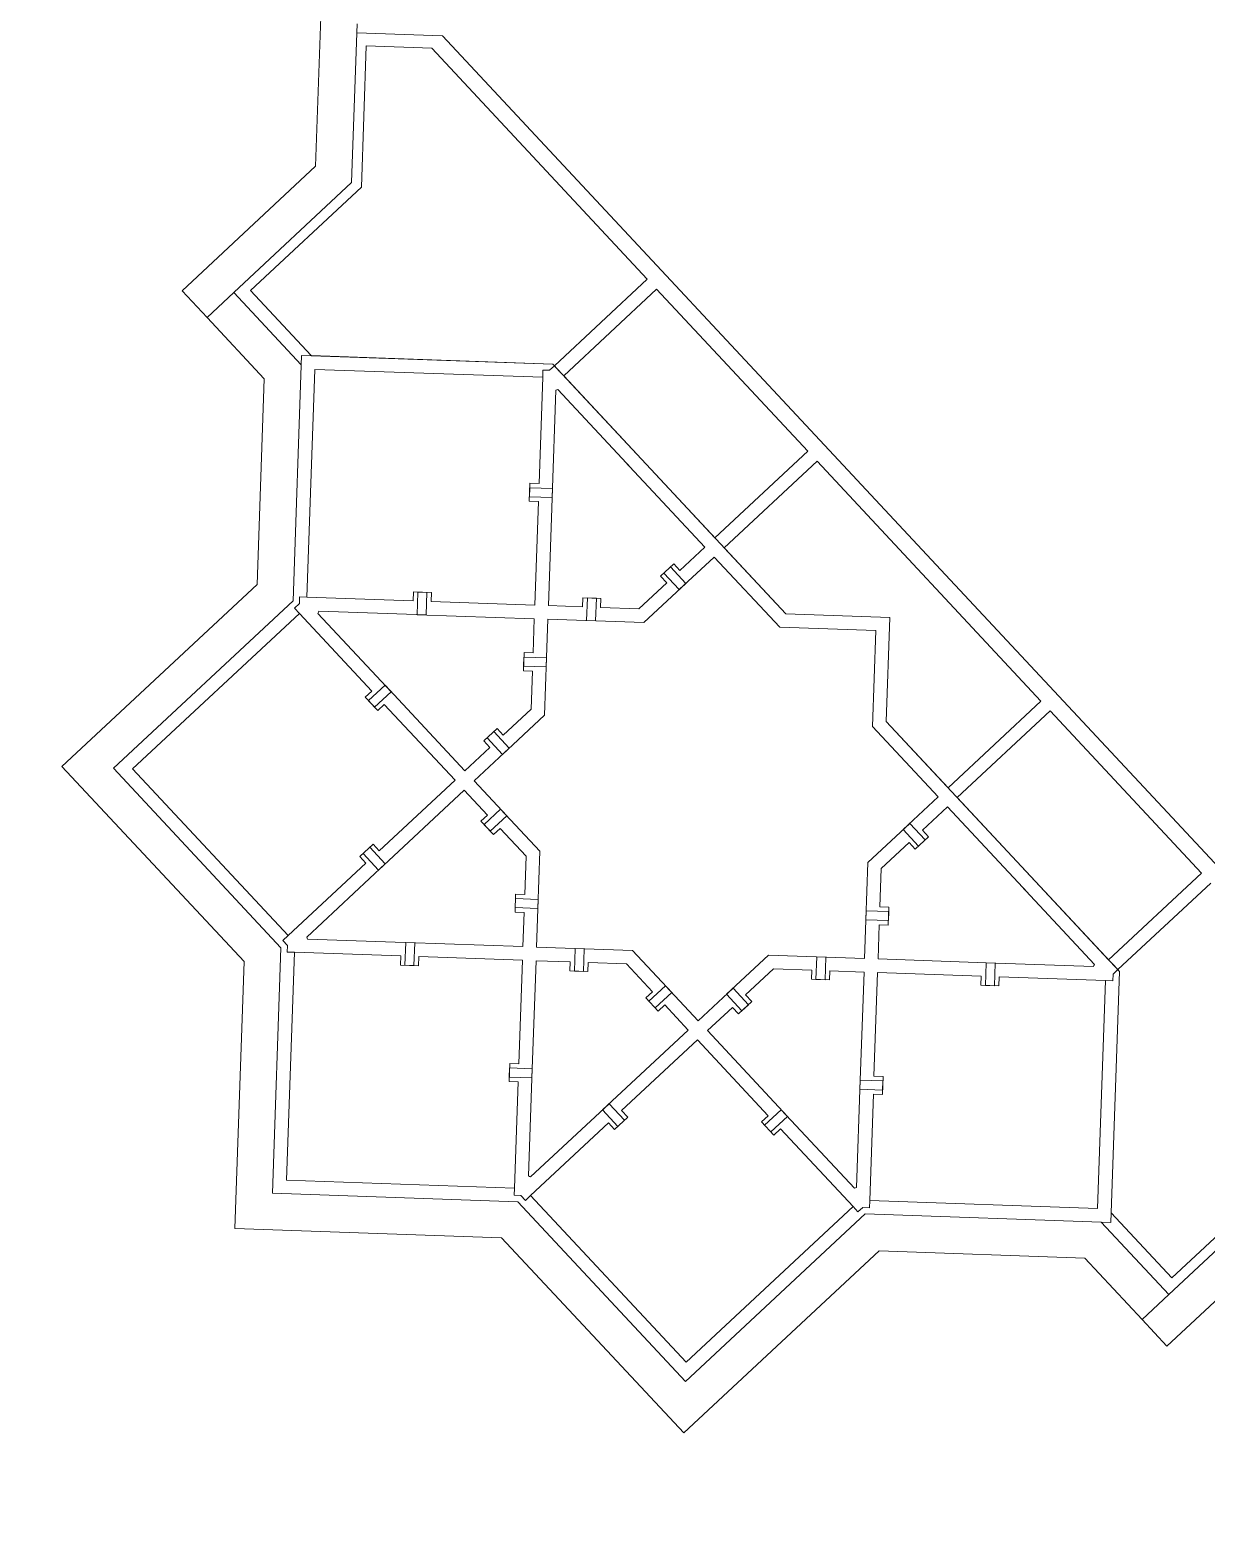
# Model space of a CAD drawing. Header units: inches. Extents: x 733725 to 1472938, y 4017711 to 8040520.
# Drawn here: x 734738.35 to 734764.29, y 4018793.85 to 4018826.82 of the extents above; entities that cross this region are included whole.
import ezdxf

# ---------------------------------------------------------------- set-up
doc = ezdxf.new("R2010")
doc.units = ezdxf.units.IN
doc.header["$MEASUREMENT"] = 0
doc.layers.add('H-HARAM3', color=123, linetype='Continuous', lineweight=5)
doc.layers.add('H-MAFSALL', color=31, linetype='Continuous', lineweight=13)

msp = doc.modelspace()

# ---------------------------------------------------------------- hatches: boundary and pattern name
at = {"layer": 'H-MAFSALL'}
h = msp.add_hatch(dxfattribs=at)
h.set_pattern_fill('ANGLE', color=256, scale=0.3, angle=45, style=0)
h.set_pattern_definition([(44.999999983, (-0.0012, 0.0002), (-1.4817422595, 1.4817422604), [1.524, -0.5715]), (134.999999983, (-0.0012, 0.0002), (-1.4817422604, -1.4817422595), [1.524, -0.5715])])
edge = h.paths.add_edge_path(flags=16)
edge.add_arc((734483.445, 4019138.19), 8, -50, 310)
edge = h.paths.add_edge_path(flags=16)
edge.add_arc((735041.69, 4018744.78), 5, 130, 310)
edge.add_arc((735041.69, 4018744.78), 5, -50, 130)
edge = h.paths.add_edge_path(flags=16)
edge.add_arc((734929.449, 4018650.032), 10, 307.1029, 310)
edge.add_line((734935.877, 4018642.372), (734935.481, 4018642.057))
edge = h.paths.add_edge_path(flags=16)
edge.add_arc((734448.304, 4018988.959), 5, -50, 310)
edge = h.paths.add_edge_path(flags=16)
edge.add_arc((734929.449, 4018650.032), 10, -50, 310)
edge = h.paths.add_edge_path()
edge.add_line((734470.495, 4018819.804), (734535.003, 4018852.189))
edge.add_line((734535.003, 4018852.189), (734535.003, 4018852.189))
edge.add_line((734535.003, 4018852.189), (734572.914, 4018810.916))
edge.add_arc((734615.714, 4018815.067), 43, 185.5397, 259.5981)
edge.add_line((734607.95, 4018772.774), (734656.259, 4018720.181))
edge.add_line((734656.259, 4018720.181), (734681.017, 4018702.881))
edge.add_line((734681.017, 4018702.881), (734689.467, 4018687.669))
edge.add_line((734689.467, 4018687.669), (734694.857, 4018680.12))
edge.add_line((734694.857, 4018680.12), (734719.321, 4018651.346))
edge.add_line((734719.321, 4018651.346), (734735.321, 4018631.946))
edge.add_line((734735.321, 4018631.946), (734738.811, 4018624.304))
edge.add_line((734738.811, 4018624.304), (734748.26, 4018603.512))
edge.add_line((734748.26, 4018603.512), (734747.516, 4018601.656))
edge.add_arc((734785.506, 4018511.871), 97.491, 107.72929, 112.93457, ccw=False)
edge.add_arc((734656.551, 4018541.881), 117.492, 25.08126, 32.34036, ccw=False)
edge.add_line((734762.964, 4018591.686), (734809.18, 4018581.942))
edge.add_line((734809.18, 4018581.942), (734866.219, 4018571.729))
edge.add_line((734866.219, 4018571.729), (734867.898, 4018578.513))
edge.add_line((734867.898, 4018578.513), (734907.725, 4018615.005))
edge.add_line((734907.725, 4018615.005), (734912.431, 4018609.829))
edge.add_line((734912.431, 4018609.829), (734975.64, 4018667.103))
edge.add_line((734975.64, 4018667.103), (734970.981, 4018672.229))
edge.add_line((734970.981, 4018672.229), (735032.04, 4018727.74))
edge.add_line((735032.04, 4018727.74), (735037.306, 4018722.006))
edge.add_line((735037.306, 4018722.006), (735052.413, 4018735.663))
edge.add_line((735052.413, 4018735.663), (735059.338, 4018741.922))
edge.add_line((735059.338, 4018741.922), (735066.401, 4018748.341))
edge.add_line((735066.401, 4018748.341), (735061.106, 4018754.165))
edge.add_line((735061.106, 4018754.165), (735117.118, 4018805.091))
edge.add_line((735117.118, 4018805.091), (735104.817, 4018818.622))
edge.add_line((735104.817, 4018818.622), (734958.677, 4018685.762))
edge.add_line((734958.677, 4018685.762), (734951.519, 4018693.635))
edge.add_line((734951.519, 4018693.635), (734933.872, 4018677.591))
edge.add_line((734933.872, 4018677.591), (734905.385, 4018651.693))
edge.add_line((734905.385, 4018651.693), (734888.108, 4018635.985))
edge.add_line((734888.108, 4018635.985), (734892.767, 4018630.86))
edge.add_line((734892.767, 4018630.86), (734854.667, 4018596.221))
edge.add_line((734854.667, 4018596.221), (734784.293, 4018608.823))
edge.add_arc((734788.7, 4018633.431), 25, 217.1653, 259.8479, ccw=False)
edge.add_line((734768.777, 4018618.328), (734704.047, 4018703.715))
edge.add_line((734704.047, 4018703.715), (734708.534, 4018710.947))
edge.add_line((734708.534, 4018710.947), (734700.207, 4018716.114))
edge.add_line((734700.207, 4018716.114), (734704.039, 4018722.289))
edge.add_line((734704.039, 4018722.289), (734698.091, 4018725.98))
edge.add_line((734698.091, 4018725.98), (734702.273, 4018732.721))
edge.add_line((734702.273, 4018732.721), (734702.336, 4018732.679))
edge.add_arc((734708.117, 4018741.415), 10.475, 236.5024, 314.0512)
edge.add_line((734715.401, 4018733.886), (734717.159, 4018735.485))
edge.add_line((734717.159, 4018735.485), (734722.231, 4018740.095))
edge.add_line((734722.231, 4018740.095), (734720.065, 4018742.478))
edge.add_line((734720.065, 4018742.478), (734726.132, 4018747.994))
edge.add_line((734726.132, 4018747.994), (734719.41, 4018755.387))
edge.add_line((734719.41, 4018755.387), (734713.218, 4018749.758))
edge.add_line((734713.218, 4018749.758), (734710.291, 4018752.978))
edge.add_line((734710.291, 4018752.978), (734716.483, 4018758.607))
edge.add_line((734716.483, 4018758.607), (734709.759, 4018766.003))
edge.add_line((734709.759, 4018766.003), (734703.567, 4018760.373))
edge.add_line((734703.567, 4018760.373), (734700.64, 4018763.593))
edge.add_line((734700.64, 4018763.593), (734706.832, 4018769.222))
edge.add_line((734706.832, 4018769.222), (734700.111, 4018776.616))
edge.add_line((734700.111, 4018776.616), (734694.4, 4018771.424))
edge.add_line((734694.4, 4018771.424), (734692.234, 4018773.807))
edge.add_line((734692.234, 4018773.807), (734686.631, 4018768.713))
edge.add_line((734686.631, 4018768.713), (734683.931, 4018766.258))
edge.add_arc((734691.488, 4018755.604), 13.062, 125.3471, 234.1486)
edge.add_line((734683.838, 4018745.017), (734679.674, 4018738.306))
edge.add_line((734679.674, 4018738.306), (734673.726, 4018741.996))
edge.add_line((734673.726, 4018741.996), (734673.41, 4018741.491))
edge.add_line((734673.41, 4018741.491), (734673.274, 4018741.576))
edge.add_line((734673.274, 4018741.576), (734669.424, 4018735.372))
edge.add_line((734669.424, 4018735.372), (734662.891, 4018739.425))
edge.add_line((734662.891, 4018739.425), (734661.12, 4018740.524))
edge.add_line((734661.12, 4018740.524), (734662.269, 4018742.424))
edge.add_line((734662.269, 4018742.424), (734639.091, 4018767.919))
edge.add_line((734639.091, 4018767.919), (734644.863, 4018773.166))
edge.add_line((734644.863, 4018773.166), (734641.27, 4018777.117))
edge.add_line((734641.27, 4018777.117), (734635.499, 4018771.87))
edge.add_line((734635.499, 4018771.87), (734624.539, 4018783.924))
edge.add_line((734624.539, 4018783.924), (734623.801, 4018783.25))
edge.add_line((734623.801, 4018783.25), (734611.491, 4018796.79))
edge.add_line((734611.491, 4018796.79), (734615.969, 4018800.904))
edge.add_line((734615.969, 4018800.904), (734613.206, 4018803.943))
edge.add_line((734613.206, 4018803.943), (734611.359, 4018802.264))
edge.add_line((734611.359, 4018802.264), (734611.02, 4018802.637))
edge.add_line((734611.02, 4018802.637), (734608.08, 4018802.777))
edge.add_line((734608.08, 4018802.777), (734607.708, 4018802.438))
edge.add_line((734607.708, 4018802.438), (734600.959, 4018809.861))
edge.add_line((734600.959, 4018809.861), (734601.332, 4018810.2))
edge.add_line((734601.332, 4018810.2), (734601.471, 4018813.14))
edge.add_line((734601.471, 4018813.14), (734601.133, 4018813.512))
edge.add_line((734601.133, 4018813.512), (734602.98, 4018815.191))
edge.add_line((734602.98, 4018815.191), (734600.195, 4018818.254))
edge.add_line((734600.195, 4018818.254), (734595.696, 4018814.164))
edge.add_line((734595.696, 4018814.164), (734583.386, 4018827.704))
edge.add_line((734583.386, 4018827.704), (734584.128, 4018828.375))
edge.add_line((734584.128, 4018828.375), (734573.169, 4018840.43))
edge.add_line((734573.169, 4018840.43), (734578.94, 4018845.677))
edge.add_line((734578.94, 4018845.677), (734575.348, 4018849.628))
edge.add_line((734575.348, 4018849.628), (734569.576, 4018844.381))
edge.add_line((734569.576, 4018844.381), (734546.398, 4018869.875))
edge.add_line((734546.398, 4018869.875), (734544.397, 4018868.912))
edge.add_line((734544.397, 4018868.912), (734540.057, 4018877.668))
edge.add_line((734540.057, 4018877.668), (734546.599, 4018880.911))
edge.add_line((734546.599, 4018880.911), (734546.526, 4018881.057))
edge.add_line((734546.526, 4018881.057), (734547.06, 4018881.322))
edge.add_line((734547.06, 4018881.322), (734543.952, 4018887.593))
edge.add_line((734543.952, 4018887.593), (734551.028, 4018891.101))
edge.add_arc((734562.294, 4018897.711), 13.062, 210.4016, 319.2031)
edge.add_line((734572.182, 4018889.177), (734580.485, 4018896.725))
edge.add_line((734580.485, 4018896.725), (734578.319, 4018899.107))
edge.add_line((734578.319, 4018899.107), (734584.029, 4018904.299))
edge.add_line((734584.029, 4018904.299), (734577.183, 4018911.579))
edge.add_line((734577.183, 4018911.579), (734571.116, 4018906.063))
edge.add_line((734571.116, 4018906.063), (734568.189, 4018909.283))
edge.add_line((734568.189, 4018909.283), (734574.256, 4018914.799))
edge.add_line((734574.256, 4018914.799), (734567.532, 4018922.195))
edge.add_line((734567.532, 4018922.195), (734561.465, 4018916.679))
edge.add_line((734561.465, 4018916.679), (734558.538, 4018919.898))
edge.add_line((734558.538, 4018919.898), (734564.605, 4018925.414))
edge.add_line((734564.605, 4018925.414), (734558.008, 4018932.921))
edge.add_line((734558.008, 4018932.921), (734551.941, 4018927.405))
edge.add_line((734551.941, 4018927.405), (734549.774, 4018929.787))
edge.add_line((734549.774, 4018929.787), (734542.945, 4018923.578))
edge.add_arc((734549.637, 4018915.633), 10.388, 130.1084, 208.8482)
edge.add_line((734540.538, 4018910.621), (734533.43, 4018907.097))
edge.add_line((734533.43, 4018907.097), (734530.321, 4018913.369))
edge.add_line((734530.321, 4018913.369), (734523.81, 4018910.141))
edge.add_line((734523.81, 4018910.141), (734519.422, 4018918.991))
edge.add_line((734519.422, 4018918.991), (734518.414, 4018918.49))
edge.add_line((734518.414, 4018918.49), (734483.652, 4018963.612))
edge.add_line((734483.652, 4018963.612), (734466.216, 4018986.25))
edge.add_arc((734446.342, 4018986.524), 19.876, -0.7881, 95.2465)
edge.add_line((734444.525, 4019006.316), (734441.745, 4019010.015))
edge.add_arc((734457.733, 4019022.03), 20, 159.6381, 216.9245, ccw=False)
edge.add_line((734438.983, 4019028.989), (734449.624, 4019057.661))
edge.add_arc((734468.375, 4019050.702), 20, 132.2751, 159.6381, ccw=False)
edge.add_line((734454.921, 4019065.5), (734492.174, 4019099.369))
edge.add_line((734492.174, 4019099.369), (734492.352, 4019103.094))
edge.add_line((734492.352, 4019103.094), (734518.495, 4019128.91))
edge.add_line((734518.495, 4019128.91), (734515.932, 4019129.032))
edge.add_line((734515.932, 4019129.032), (734509.618, 4019135.985))
edge.add_line((734509.618, 4019135.985), (734510.13, 4019146.749))
edge.add_line((734510.13, 4019146.749), (734519.735, 4019155.04))
edge.add_line((734519.735, 4019155.04), (734521.152, 4019171.133))
edge.add_line((734521.152, 4019171.133), (734507.472, 4019199.486))
edge.add_line((734507.472, 4019199.486), (734476.686, 4019171.099))
edge.add_line((734476.686, 4019171.099), (734472.574, 4019167.308))
edge.add_line((734472.574, 4019167.308), (734466.913, 4019162.087))
edge.add_line((734466.913, 4019162.087), (734466.392, 4019149.251))
edge.add_line((734466.392, 4019149.251), (734473.058, 4019142.023))
edge.add_line((734473.058, 4019142.023), (734470.728, 4019136.003))
edge.add_line((734470.728, 4019136.003), (734468.209, 4019122.907))
edge.add_line((734468.209, 4019122.907), (734466.607, 4019104.847))
edge.add_line((734466.607, 4019104.847), (734464.67, 4019103.328))
edge.add_line((734464.67, 4019103.328), (734460.43, 4019099.47))
edge.add_line((734460.43, 4019099.47), (734439.912, 4019080.557))
edge.add_arc((734466.972, 4019051.099), 40, 132.5703, 159.9333)
edge.add_line((734429.4, 4019064.824), (734425.787, 4019054.932))
edge.add_arc((734492.611, 4019019.499), 75.638, 152.06563, 155.27115)
edge.add_line((734423.91, 4019051.14), (734418.436, 4019034.299))
edge.add_line((734418.436, 4019034.299), (734418.393, 4019032.833))
edge.add_arc((734464.107, 4019027.499), 46.024, 173.3446, 190.8662)
edge.add_arc((734458.101, 4019026.815), 40, 191.5252, 222.5703)
edge.add_line((734428.643, 4018999.755), (734431.55, 4018996.591))
edge.add_arc((734450.637, 4018990.594), 20.007, 162.5586, 282.582)
edge.add_line((734454.995, 4018971.068), (734472.935, 4018951.538))
edge.add_line((734472.935, 4018951.538), (734489.366, 4018933.651))
edge.add_line((734489.366, 4018933.651), (734498.083, 4018916.295))
edge.add_line((734498.083, 4018916.295), (734467.009, 4018900.695))
edge.add_line((734467.009, 4018900.695), (734457.734, 4018896.038))
edge.add_line((734457.734, 4018896.038), (734446.846, 4018890.572))
edge.add_line((734446.846, 4018890.572), (734436.474, 4018885.365))
edge.add_line((734436.474, 4018885.365), (734448.8, 4018875.981))
edge.add_line((734448.8, 4018875.981), (734461.775, 4018837.145))
edge.add_line((734461.775, 4018837.145), (734470.495, 4018819.804))

# ---------------------------------------------------------------- linework, layer by layer
at = {"layer": 'H-HARAM3'}
for p, q in [((734744.868, 4018829.946), (734744.654, 4018823.808)), ((734744.654, 4018823.808), (734744.868, 4018829.946)), ((734744.868, 4018829.946), (734744.654, 4018823.808)), ((734744.654, 4018823.808), (734744.868, 4018829.946)), ((734745.447, 4018823.447), (734745.562, 4018826.749)), ((734745.447, 4018823.447), (734745.562, 4018826.749)), ((734745.447, 4018823.447), (734745.562, 4018826.749)), ((734745.447, 4018823.447), (734745.562, 4018826.749)), ((734745.562, 4018826.749), (734745.569, 4018826.949)), ((734745.562, 4018826.749), (734745.569, 4018826.949)), ((734745.562, 4018826.749), (734747.455, 4018826.683)), ((734745.562, 4018826.749), (734747.455, 4018826.683)), ((734745.664, 4018823.348), (734745.772, 4018826.461)), ((734745.664, 4018823.348), (734745.772, 4018826.461)), ((734745.772, 4018826.461), (734747.216, 4018826.411)), ((734745.772, 4018826.461), (734747.216, 4018826.411)), ((734747.216, 4018826.411), (734751.969, 4018821.316)), ((734747.216, 4018826.411), (734751.969, 4018821.316)), ((734747.455, 4018826.683), (734758.445, 4018814.901)), ((734747.455, 4018826.683), (734758.445, 4018814.901)), ((734744.654, 4018823.808), (734741.711, 4018821.062)), ((734741.711, 4018821.062), (734744.654, 4018823.808)), ((734744.654, 4018823.808), (734741.711, 4018821.062)), ((734741.711, 4018821.062), (734744.654, 4018823.808)), ((734742.848, 4018821.023), (734745.447, 4018823.447)), ((734742.848, 4018821.023), (734745.447, 4018823.447)), ((734742.848, 4018821.023), (734745.447, 4018823.447)), ((734742.848, 4018821.023), (734745.447, 4018823.447)), ((734743.217, 4018821.066), (734745.664, 4018823.348)), ((734743.217, 4018821.066), (734745.664, 4018823.348)), ((734751.969, 4018821.316), (734749.92, 4018819.406)), ((734751.969, 4018821.316), (734749.92, 4018819.406)), ((734750.125, 4018819.186), (734752.173, 4018821.097)), ((734750.125, 4018819.186), (734752.173, 4018821.097)), ((734752.173, 4018821.097), (734755.509, 4018817.521)), ((734752.173, 4018821.097), (734755.509, 4018817.521)), ((734741.711, 4018821.062), (734742.26, 4018820.474)), ((734742.26, 4018820.474), (734741.711, 4018821.062)), ((734741.711, 4018821.062), (734742.26, 4018820.474)), ((734742.26, 4018820.474), (734741.711, 4018821.062)), ((734742.26, 4018820.474), (734742.848, 4018821.023)), ((734742.848, 4018821.023), (734742.26, 4018820.474)), ((734742.26, 4018820.474), (734742.848, 4018821.023)), ((734742.26, 4018820.474), (734742.848, 4018821.023)), ((734742.848, 4018821.023), (734742.26, 4018820.474)), ((734742.26, 4018820.474), (734742.848, 4018821.023)), ((734744.339, 4018819.424), (734742.848, 4018821.023)), ((734744.339, 4018819.424), (734742.848, 4018821.023)), ((734744.558, 4018819.629), (734743.217, 4018821.066)), ((734744.558, 4018819.629), (734743.217, 4018821.066)), ((734743.523, 4018819.119), (734742.26, 4018820.474)), ((734743.523, 4018819.119), (734742.26, 4018820.474)), ((734744.346, 4018819.636), (734744.158, 4018814.222)), ((734744.346, 4018819.636), (734744.158, 4018814.222)), ((734744.346, 4018819.636), (734744.339, 4018819.424)), ((734744.346, 4018819.636), (734744.339, 4018819.424)), ((734749.885, 4018819.444), (734744.346, 4018819.636)), ((734749.885, 4018819.444), (734744.346, 4018819.636)), ((734749.885, 4018819.444), (734744.346, 4018819.636)), ((734749.885, 4018819.444), (734744.346, 4018819.636)), ((734749.885, 4018819.444), (734744.558, 4018819.629)), ((734749.885, 4018819.444), (734744.558, 4018819.629)), ((734755.026, 4018813.932), (734749.885, 4018819.444)), ((734755.026, 4018813.932), (734749.885, 4018819.444)), ((734749.92, 4018819.406), (734749.885, 4018819.444)), ((734755.026, 4018813.932), (734749.885, 4018819.444)), ((734755.026, 4018813.932), (734749.885, 4018819.444)), ((734749.92, 4018819.406), (734749.885, 4018819.444)), ((734743.365, 4018814.583), (734743.523, 4018819.119)), ((734743.365, 4018814.583), (734743.523, 4018819.119)), ((734744.635, 4018819.326), (734744.461, 4018814.299)), ((734744.635, 4018819.326), (734744.461, 4018814.299)), ((734749.662, 4018819.151), (734744.635, 4018819.326)), ((734749.662, 4018819.151), (734744.635, 4018819.326)), ((734749.581, 4018816.808), (734749.662, 4018819.151)), ((734749.581, 4018816.808), (734749.662, 4018819.151)), ((734749.668, 4018819.311), (734749.662, 4018819.151)), ((734749.662, 4018819.151), (734749.668, 4018819.311)), ((734749.668, 4018819.311), (734749.662, 4018819.151)), ((734749.662, 4018819.151), (734749.668, 4018819.311)), ((734749.814, 4018819.306), (734749.668, 4018819.311)), ((734749.668, 4018819.311), (734749.814, 4018819.306)), ((734749.668, 4018819.311), (734749.814, 4018819.306)), ((734749.814, 4018819.306), (734749.668, 4018819.311)), ((734749.92, 4018819.406), (734749.814, 4018819.306)), ((734749.814, 4018819.306), (734749.92, 4018819.406)), ((734749.814, 4018819.306), (734749.92, 4018819.406)), ((734749.92, 4018819.406), (734749.814, 4018819.306)), ((734750.029, 4018819.289), (734749.92, 4018819.406)), ((734749.92, 4018819.406), (734750.029, 4018819.289)), ((734750.029, 4018819.289), (734749.92, 4018819.406)), ((734749.92, 4018819.406), (734750.029, 4018819.289)), ((734753.46, 4018815.61), (734750.125, 4018819.186)), ((734753.46, 4018815.61), (734750.125, 4018819.186)), ((734749.87, 4018816.498), (734749.952, 4018818.864)), ((734749.87, 4018816.498), (734749.952, 4018818.864)), ((734749.952, 4018818.864), (734749.976, 4018818.872)), ((734749.952, 4018818.864), (734749.976, 4018818.872)), ((734749.976, 4018818.872), (734749.999, 4018818.881)), ((734749.976, 4018818.872), (734749.999, 4018818.881)), ((734749.999, 4018818.881), (734751.614, 4018817.15)), ((734749.999, 4018818.881), (734751.614, 4018817.15)), ((734755.509, 4018817.521), (734753.46, 4018815.61)), ((734755.509, 4018817.521), (734753.46, 4018815.61)), ((734751.477, 4018817.297), (734753.241, 4018815.406)), ((734751.614, 4018817.15), (734751.477, 4018817.297)), ((734751.614, 4018817.15), (734751.477, 4018817.297)), ((734751.477, 4018817.297), (734753.241, 4018815.406)), ((734755.713, 4018817.302), (734753.665, 4018815.391)), ((734753.665, 4018815.391), (734755.713, 4018817.302)), ((734755.713, 4018817.302), (734753.665, 4018815.391)), ((734753.665, 4018815.391), (734755.713, 4018817.302)), ((734760.65, 4018812.009), (734755.713, 4018817.302)), ((734755.713, 4018817.302), (734760.65, 4018812.009)), ((734760.65, 4018812.009), (734755.713, 4018817.302)), ((734755.713, 4018817.302), (734760.65, 4018812.009)), ((734749.367, 4018816.416), (734749.381, 4018816.815)), ((734749.367, 4018816.416), (734749.381, 4018816.815)), ((734749.381, 4018816.815), (734749.581, 4018816.808)), ((734749.381, 4018816.815), (734749.581, 4018816.808)), ((734749.377, 4018816.715), (734749.37, 4018816.515)), ((734749.377, 4018816.715), (734749.37, 4018816.515)), ((734749.37, 4018816.515), (734749.87, 4018816.498)), ((734749.37, 4018816.515), (734749.87, 4018816.498)), ((734749.877, 4018816.698), (734749.377, 4018816.715)), ((734749.877, 4018816.698), (734749.377, 4018816.715)), ((734749.787, 4018814.114), (734749.877, 4018816.698)), ((734749.787, 4018814.114), (734749.877, 4018816.698)), ((734749.567, 4018816.409), (734749.367, 4018816.416)), ((734749.567, 4018816.409), (734749.367, 4018816.416)), ((734749.487, 4018814.124), (734749.567, 4018816.409)), ((734749.487, 4018814.124), (734749.567, 4018816.409)), ((734752.675, 4018814.468), (734753.445, 4018815.186)), ((734752.675, 4018814.468), (734753.445, 4018815.186)), ((734753.241, 4018815.406), (734752.69, 4018814.892)), ((734753.241, 4018815.406), (734752.69, 4018814.892)), ((734753.445, 4018815.186), (734754.891, 4018813.636)), ((734753.445, 4018815.186), (734754.891, 4018813.636)), ((734753.665, 4018815.391), (734755.026, 4018813.932)), ((734755.026, 4018813.932), (734753.665, 4018815.391)), ((734755.026, 4018813.932), (734753.665, 4018815.391)), ((734753.665, 4018815.391), (734755.026, 4018813.932)), ((734752.553, 4018815.038), (734752.261, 4018814.765)), ((734752.553, 4018815.038), (734752.261, 4018814.765)), ((734752.48, 4018814.97), (734752.334, 4018814.833)), ((734752.48, 4018814.97), (734752.334, 4018814.833)), ((734752.334, 4018814.833), (734752.675, 4018814.468)), ((734752.334, 4018814.833), (734752.675, 4018814.468)), ((734752.821, 4018814.604), (734752.48, 4018814.97)), ((734752.821, 4018814.604), (734752.48, 4018814.97)), ((734752.69, 4018814.892), (734752.553, 4018815.038)), ((734752.69, 4018814.892), (734752.553, 4018815.038)), ((734758.445, 4018814.901), (734769.435, 4018803.119)), ((734758.445, 4018814.901), (734769.435, 4018803.119)), ((734739.059, 4018810.566), (734743.365, 4018814.583)), ((734739.059, 4018810.566), (734743.365, 4018814.583)), ((734752.397, 4018814.619), (734751.782, 4018814.045)), ((734752.397, 4018814.619), (734751.782, 4018814.045)), ((734751.895, 4018813.74), (734752.821, 4018814.604)), ((734751.895, 4018813.74), (734752.821, 4018814.604)), ((734752.261, 4018814.765), (734752.397, 4018814.619)), ((734752.261, 4018814.765), (734752.397, 4018814.619)), ((734744.158, 4018814.222), (734740.196, 4018810.526)), ((734744.158, 4018814.222), (734740.196, 4018810.526)), ((734744.296, 4018814.159), (734744.189, 4018814.06)), ((734744.189, 4018814.06), (734744.296, 4018814.159)), ((734744.296, 4018814.159), (734744.189, 4018814.06)), ((734744.189, 4018814.06), (734744.296, 4018814.159)), ((734744.301, 4018814.305), (734744.296, 4018814.159)), ((734744.296, 4018814.159), (734744.301, 4018814.305)), ((734744.301, 4018814.305), (734744.296, 4018814.159)), ((734744.296, 4018814.159), (734744.301, 4018814.305)), ((734744.461, 4018814.299), (734744.301, 4018814.305)), ((734744.301, 4018814.305), (734744.461, 4018814.299)), ((734744.461, 4018814.299), (734744.301, 4018814.305)), ((734744.301, 4018814.305), (734744.461, 4018814.299)), ((734744.461, 4018814.299), (734746.803, 4018814.218)), ((734744.461, 4018814.299), (734746.803, 4018814.218)), ((734746.803, 4018814.218), (734746.81, 4018814.418)), ((734746.803, 4018814.218), (734746.81, 4018814.418)), ((734746.81, 4018814.418), (734747.21, 4018814.404)), ((734746.81, 4018814.418), (734747.21, 4018814.404)), ((734746.893, 4018813.914), (734746.91, 4018814.414)), ((734746.893, 4018813.914), (734746.91, 4018814.414)), ((734746.91, 4018814.414), (734747.11, 4018814.407)), ((734746.91, 4018814.414), (734747.11, 4018814.407)), ((734747.11, 4018814.407), (734747.093, 4018813.908)), ((734747.11, 4018814.407), (734747.093, 4018813.908)), ((734747.21, 4018814.404), (734747.203, 4018814.204)), ((734747.21, 4018814.404), (734747.203, 4018814.204)), ((734747.203, 4018814.204), (734749.487, 4018814.124)), ((734747.203, 4018814.204), (734749.487, 4018814.124)), ((734750.548, 4018814.288), (734750.541, 4018814.088)), ((734750.548, 4018814.288), (734750.541, 4018814.088)), ((734750.947, 4018814.274), (734750.548, 4018814.288)), ((734750.947, 4018814.274), (734750.548, 4018814.288)), ((734750.647, 4018814.284), (734750.63, 4018813.784)), ((734750.647, 4018814.284), (734750.63, 4018813.784)), ((734750.847, 4018814.277), (734750.647, 4018814.284)), ((734750.847, 4018814.277), (734750.647, 4018814.284)), ((734750.83, 4018813.778), (734750.847, 4018814.277)), ((734750.83, 4018813.778), (734750.847, 4018814.277)), ((734750.94, 4018814.074), (734750.947, 4018814.274)), ((734750.94, 4018814.074), (734750.947, 4018814.274)), ((734744.298, 4018813.943), (734740.62, 4018810.512)), ((734744.298, 4018813.943), (734740.62, 4018810.512)), ((734744.189, 4018814.06), (734744.298, 4018813.943)), ((734744.298, 4018813.943), (734744.189, 4018814.06)), ((734744.189, 4018814.06), (734744.298, 4018813.943)), ((734744.298, 4018813.943), (734744.189, 4018814.06)), ((734745.897, 4018812.228), (734744.298, 4018813.943)), ((734745.897, 4018812.228), (734744.298, 4018813.943)), ((734744.717, 4018813.967), (734744.707, 4018813.944)), ((734744.717, 4018813.967), (734744.707, 4018813.944)), ((734744.707, 4018813.944), (734746.321, 4018812.214)), ((734744.707, 4018813.944), (734746.321, 4018812.214)), ((734744.727, 4018813.99), (734744.717, 4018813.967)), ((734744.727, 4018813.99), (734744.717, 4018813.967)), ((734747.093, 4018813.908), (734744.727, 4018813.99)), ((734747.093, 4018813.908), (734744.727, 4018813.99)), ((734749.477, 4018813.825), (734746.893, 4018813.914)), ((734749.477, 4018813.825), (734746.893, 4018813.914)), ((734750.541, 4018814.088), (734749.787, 4018814.114)), ((734750.541, 4018814.088), (734749.787, 4018814.114)), ((734751.782, 4018814.045), (734750.94, 4018814.074)), ((734751.782, 4018814.045), (734750.94, 4018814.074)), ((734757.32, 4018813.852), (734755.026, 4018813.932)), ((734757.32, 4018813.852), (734755.026, 4018813.932)), ((734755.026, 4018813.932), (734757.32, 4018813.852)), ((734757.32, 4018813.852), (734755.026, 4018813.932)), ((734757.32, 4018813.852), (734755.026, 4018813.932)), ((734755.026, 4018813.932), (734757.32, 4018813.852)), ((734757.32, 4018813.852), (734755.026, 4018813.932)), ((734757.32, 4018813.852), (734755.026, 4018813.932)), ((734757.24, 4018811.558), (734757.32, 4018813.852)), ((734757.24, 4018811.558), (734757.32, 4018813.852)), ((734757.32, 4018813.852), (734757.24, 4018811.558)), ((734757.24, 4018811.558), (734757.32, 4018813.852)), ((734757.24, 4018811.558), (734757.32, 4018813.852)), ((734757.24, 4018811.558), (734757.32, 4018813.852)), ((734757.32, 4018813.852), (734757.24, 4018811.558)), ((734757.24, 4018811.558), (734757.32, 4018813.852)), ((734749.451, 4018813.071), (734749.477, 4018813.825)), ((734749.451, 4018813.071), (734749.477, 4018813.825)), ((734749.74, 4018812.761), (734749.777, 4018813.814)), ((734749.74, 4018812.761), (734749.777, 4018813.814)), ((734749.777, 4018813.814), (734750.83, 4018813.778)), ((734749.777, 4018813.814), (734750.83, 4018813.778)), ((734750.63, 4018813.784), (734751.895, 4018813.74)), ((734750.63, 4018813.784), (734751.895, 4018813.74)), ((734754.891, 4018813.636), (734757.01, 4018813.563)), ((734754.891, 4018813.636), (734757.01, 4018813.563)), ((734757.01, 4018813.563), (734756.936, 4018811.444)), ((734757.01, 4018813.563), (734756.936, 4018811.444)), ((734749.237, 4018812.678), (734749.251, 4018813.078)), ((734749.237, 4018812.678), (734749.251, 4018813.078)), ((734749.247, 4018812.978), (734749.24, 4018812.778)), ((734749.247, 4018812.978), (734749.24, 4018812.778)), ((734749.747, 4018812.961), (734749.247, 4018812.978)), ((734749.747, 4018812.961), (734749.247, 4018812.978)), ((734749.251, 4018813.078), (734749.451, 4018813.071)), ((734749.251, 4018813.078), (734749.451, 4018813.071)), ((734749.703, 4018811.696), (734749.747, 4018812.961)), ((734749.703, 4018811.696), (734749.747, 4018812.961)), ((734749.437, 4018812.671), (734749.237, 4018812.678)), ((734749.437, 4018812.671), (734749.237, 4018812.678)), ((734749.24, 4018812.778), (734749.74, 4018812.761)), ((734749.24, 4018812.778), (734749.74, 4018812.761)), ((734749.408, 4018811.83), (734749.437, 4018812.671)), ((734749.408, 4018811.83), (734749.437, 4018812.671)), ((734745.751, 4018812.092), (734745.897, 4018812.228)), ((734745.751, 4018812.092), (734745.897, 4018812.228)), ((734745.819, 4018812.019), (734746.185, 4018812.36)), ((734745.819, 4018812.019), (734746.185, 4018812.36)), ((734746.321, 4018812.214), (734745.955, 4018811.872)), ((734746.321, 4018812.214), (734745.955, 4018811.872)), ((734746.185, 4018812.36), (734747.948, 4018810.469)), ((734746.185, 4018812.36), (734747.948, 4018810.469)), ((734746.024, 4018811.799), (734745.751, 4018812.092)), ((734746.024, 4018811.799), (734745.751, 4018812.092)), ((734745.955, 4018811.872), (734745.819, 4018812.019)), ((734745.955, 4018811.872), (734745.819, 4018812.019)), ((734746.17, 4018811.936), (734746.024, 4018811.799)), ((734746.17, 4018811.936), (734746.024, 4018811.799)), ((734747.729, 4018810.264), (734746.17, 4018811.936)), ((734747.729, 4018810.264), (734746.17, 4018811.936)), ((734758.602, 4018810.098), (734760.65, 4018812.009)), ((734760.65, 4018812.009), (734758.602, 4018810.098)), ((734758.602, 4018810.098), (734760.65, 4018812.009)), ((734760.65, 4018812.009), (734758.602, 4018810.098)), ((734748.777, 4018810.832), (734749.703, 4018811.696)), ((734748.777, 4018810.832), (734749.703, 4018811.696)), ((734748.792, 4018811.256), (734749.408, 4018811.83)), ((734748.792, 4018811.256), (734749.408, 4018811.83)), ((734762.382, 4018806.046), (734757.24, 4018811.558)), ((734762.382, 4018806.046), (734757.24, 4018811.558)), ((734757.24, 4018811.558), (734758.602, 4018810.098)), ((734758.602, 4018810.098), (734757.24, 4018811.558)), ((734762.382, 4018806.046), (734757.24, 4018811.558)), ((734762.382, 4018806.046), (734757.24, 4018811.558)), ((734758.602, 4018810.098), (734757.24, 4018811.558)), ((734757.24, 4018811.558), (734758.602, 4018810.098)), ((734760.855, 4018811.79), (734758.806, 4018809.879)), ((734760.855, 4018811.79), (734758.806, 4018809.879)), ((734764.19, 4018808.214), (734760.855, 4018811.79)), ((734764.19, 4018808.214), (734760.855, 4018811.79)), ((734748.363, 4018811.13), (734748.656, 4018811.402)), ((734748.363, 4018811.13), (734748.656, 4018811.402)), ((734748.582, 4018811.334), (734748.436, 4018811.198)), ((734748.582, 4018811.334), (734748.436, 4018811.198)), ((734748.436, 4018811.198), (734748.777, 4018810.832)), ((734748.436, 4018811.198), (734748.777, 4018810.832)), ((734748.924, 4018810.969), (734748.582, 4018811.334)), ((734748.924, 4018810.969), (734748.582, 4018811.334)), ((734748.656, 4018811.402), (734748.792, 4018811.256)), ((734748.656, 4018811.402), (734748.792, 4018811.256)), ((734756.936, 4018811.444), (734758.382, 4018809.894)), ((734756.936, 4018811.444), (734758.382, 4018809.894)), ((734747.948, 4018810.469), (734748.5, 4018810.983)), ((734747.948, 4018810.469), (734748.5, 4018810.983)), ((734748.153, 4018810.25), (734748.924, 4018810.969)), ((734748.153, 4018810.25), (734748.924, 4018810.969)), ((734748.5, 4018810.983), (734748.363, 4018811.13)), ((734748.5, 4018810.983), (734748.363, 4018811.13)), ((734743.076, 4018806.26), (734739.059, 4018810.566)), ((734743.076, 4018806.26), (734739.059, 4018810.566)), ((734740.196, 4018810.526), (734743.891, 4018806.565)), ((734740.196, 4018810.526), (734743.891, 4018806.565)), ((734740.62, 4018810.512), (734744.051, 4018806.834)), ((734740.62, 4018810.512), (734744.051, 4018806.834)), ((734746.058, 4018808.705), (734747.729, 4018810.264)), ((734746.058, 4018808.705), (734747.729, 4018810.264)), ((734748.872, 4018809.479), (734748.153, 4018810.25)), ((734748.872, 4018809.479), (734748.153, 4018810.25)), ((734746.043, 4018808.281), (734747.934, 4018810.045)), ((734746.043, 4018808.281), (734747.934, 4018810.045)), ((734747.934, 4018810.045), (734748.448, 4018809.494)), ((734747.934, 4018810.045), (734748.448, 4018809.494)), ((734758.382, 4018809.894), (734757.612, 4018809.175)), ((734758.382, 4018809.894), (734757.612, 4018809.175)), ((734758.806, 4018809.879), (734762.142, 4018806.303)), ((734758.806, 4018809.879), (734762.142, 4018806.303)), ((734748.735, 4018809.625), (734748.37, 4018809.284)), ((734748.735, 4018809.625), (734748.37, 4018809.284)), ((734749.599, 4018808.7), (734748.735, 4018809.625)), ((734749.599, 4018808.7), (734748.735, 4018809.625)), ((734758.587, 4018809.674), (734758.036, 4018809.16)), ((734758.587, 4018809.674), (734758.036, 4018809.16)), ((734760.35, 4018807.784), (734758.587, 4018809.674)), ((734760.35, 4018807.784), (734758.587, 4018809.674)), ((734748.448, 4018809.494), (734748.301, 4018809.357)), ((734748.448, 4018809.494), (734748.301, 4018809.357)), ((734748.301, 4018809.357), (734748.574, 4018809.065)), ((734748.301, 4018809.357), (734748.574, 4018809.065)), ((734748.37, 4018809.284), (734748.506, 4018809.138)), ((734748.37, 4018809.284), (734748.506, 4018809.138)), ((734748.506, 4018809.138), (734748.872, 4018809.479)), ((734748.506, 4018809.138), (734748.872, 4018809.479)), ((734757.758, 4018809.311), (734756.832, 4018808.448)), ((734757.758, 4018809.311), (734756.832, 4018808.448)), ((734758.099, 4018808.946), (734757.758, 4018809.311)), ((734758.099, 4018808.946), (734757.758, 4018809.311)), ((734748.574, 4018809.065), (734748.721, 4018809.201)), ((734748.574, 4018809.065), (734748.721, 4018809.201)), ((734748.721, 4018809.201), (734749.295, 4018808.586)), ((734748.721, 4018809.201), (734749.295, 4018808.586)), ((734757.743, 4018808.887), (734757.128, 4018808.313)), ((734757.743, 4018808.887), (734757.128, 4018808.313)), ((734757.612, 4018809.175), (734757.953, 4018808.809)), ((734757.612, 4018809.175), (734757.953, 4018808.809)), ((734757.879, 4018808.741), (734757.743, 4018808.887)), ((734757.879, 4018808.741), (734757.743, 4018808.887)), ((734758.172, 4018809.014), (734757.879, 4018808.741)), ((734758.172, 4018809.014), (734757.879, 4018808.741)), ((734757.953, 4018808.809), (734758.099, 4018808.946)), ((734757.953, 4018808.809), (734758.099, 4018808.946)), ((734758.036, 4018809.16), (734758.172, 4018809.014)), ((734758.036, 4018809.16), (734758.172, 4018809.014)), ((734745.629, 4018808.579), (734745.921, 4018808.852)), ((734745.629, 4018808.579), (734745.921, 4018808.852)), ((734745.765, 4018808.433), (734745.629, 4018808.579)), ((734745.765, 4018808.433), (734745.629, 4018808.579)), ((734745.848, 4018808.783), (734745.702, 4018808.647)), ((734745.848, 4018808.783), (734745.702, 4018808.647)), ((734745.702, 4018808.647), (734746.043, 4018808.281)), ((734745.702, 4018808.647), (734746.043, 4018808.281)), ((734746.189, 4018808.418), (734745.848, 4018808.783)), ((734746.189, 4018808.418), (734745.848, 4018808.783)), ((734745.921, 4018808.852), (734746.058, 4018808.705)), ((734745.921, 4018808.852), (734746.058, 4018808.705)), ((734749.295, 4018808.586), (734749.265, 4018807.745)), ((734749.295, 4018808.586), (734749.265, 4018807.745)), ((734749.555, 4018807.434), (734749.599, 4018808.7)), ((734749.555, 4018807.434), (734749.599, 4018808.7)), ((734744.051, 4018806.834), (734745.765, 4018808.433)), ((734744.051, 4018806.834), (734745.765, 4018808.433)), ((734744.458, 4018806.803), (734746.189, 4018808.418)), ((734744.458, 4018806.803), (734746.189, 4018808.418)), ((734756.832, 4018808.448), (734756.788, 4018807.183)), ((734756.832, 4018808.448), (734756.788, 4018807.183)), ((734757.128, 4018808.313), (734757.098, 4018807.472)), ((734757.128, 4018808.313), (734757.098, 4018807.472)), ((734761.828, 4018806.199), (734760.214, 4018807.93)), ((734760.214, 4018807.93), (734760.35, 4018807.784)), ((734760.214, 4018807.93), (734760.35, 4018807.784)), ((734761.828, 4018806.199), (734760.214, 4018807.93)), ((734762.142, 4018806.303), (734764.19, 4018808.214)), ((734762.142, 4018806.303), (734764.19, 4018808.214)), ((734764.395, 4018807.995), (734762.346, 4018806.084)), ((734764.395, 4018807.995), (734762.346, 4018806.084)), ((734749.066, 4018807.751), (734749.052, 4018807.352)), ((734749.066, 4018807.751), (734749.052, 4018807.352)), ((734749.062, 4018807.652), (734749.055, 4018807.452)), ((734749.062, 4018807.652), (734749.055, 4018807.452)), ((734749.562, 4018807.634), (734749.062, 4018807.652)), ((734749.562, 4018807.634), (734749.062, 4018807.652)), ((734749.265, 4018807.745), (734749.066, 4018807.751)), ((734749.265, 4018807.745), (734749.066, 4018807.751)), ((734749.525, 4018806.581), (734749.562, 4018807.634)), ((734749.525, 4018806.581), (734749.562, 4018807.634)), ((734749.052, 4018807.352), (734749.252, 4018807.345)), ((734749.052, 4018807.352), (734749.252, 4018807.345)), ((734749.055, 4018807.452), (734749.555, 4018807.434)), ((734749.055, 4018807.452), (734749.555, 4018807.434)), ((734749.252, 4018807.345), (734749.225, 4018806.591)), ((734749.252, 4018807.345), (734749.225, 4018806.591)), ((734756.795, 4018807.383), (734756.758, 4018806.329)), ((734756.795, 4018807.383), (734756.758, 4018806.329)), ((734757.295, 4018807.365), (734756.795, 4018807.383)), ((734757.295, 4018807.365), (734756.795, 4018807.383)), ((734757.098, 4018807.472), (734757.298, 4018807.465)), ((734757.098, 4018807.472), (734757.298, 4018807.465)), ((734757.298, 4018807.465), (734757.284, 4018807.065)), ((734757.298, 4018807.465), (734757.284, 4018807.065)), ((734757.288, 4018807.165), (734757.295, 4018807.365)), ((734757.288, 4018807.165), (734757.295, 4018807.365)), ((734756.788, 4018807.183), (734757.288, 4018807.165)), ((734756.788, 4018807.183), (734757.288, 4018807.165)), ((734757.084, 4018807.072), (734757.058, 4018806.319)), ((734757.084, 4018807.072), (734757.058, 4018806.319)), ((734757.284, 4018807.065), (734757.084, 4018807.072)), ((734757.284, 4018807.065), (734757.084, 4018807.072)), ((734744.051, 4018806.834), (734743.934, 4018806.724)), ((734743.934, 4018806.724), (734744.051, 4018806.834)), ((734744.051, 4018806.834), (734743.934, 4018806.724)), ((734743.934, 4018806.724), (734744.051, 4018806.834)), ((734743.934, 4018806.724), (734744.033, 4018806.618)), ((734744.033, 4018806.618), (734743.934, 4018806.724)), ((734744.033, 4018806.618), (734743.934, 4018806.724)), ((734743.934, 4018806.724), (734744.033, 4018806.618)), ((734744.033, 4018806.618), (734744.028, 4018806.472)), ((734744.028, 4018806.472), (734744.033, 4018806.618)), ((734744.033, 4018806.618), (734744.028, 4018806.472)), ((734744.028, 4018806.472), (734744.033, 4018806.618)), ((734744.467, 4018806.78), (734744.458, 4018806.803)), ((734744.467, 4018806.78), (734744.458, 4018806.803)), ((734744.476, 4018806.757), (734744.467, 4018806.78)), ((734744.476, 4018806.757), (734744.467, 4018806.78)), ((734746.841, 4018806.674), (734744.476, 4018806.757)), ((734746.841, 4018806.674), (734744.476, 4018806.757)), ((734746.641, 4018806.681), (734746.624, 4018806.182)), ((734746.641, 4018806.681), (734746.624, 4018806.182)), ((734749.225, 4018806.591), (734746.641, 4018806.681)), ((734749.225, 4018806.591), (734746.641, 4018806.681)), ((734746.824, 4018806.175), (734746.841, 4018806.674)), ((734746.824, 4018806.175), (734746.841, 4018806.674)), ((734750.578, 4018806.544), (734749.525, 4018806.581)), ((734750.578, 4018806.544), (734749.525, 4018806.581)), ((734742.871, 4018800.374), (734743.076, 4018806.26)), ((734742.871, 4018800.374), (734743.076, 4018806.26)), ((734743.891, 4018806.565), (734743.703, 4018801.15)), ((734743.891, 4018806.565), (734743.703, 4018801.15)), ((734744.013, 4018801.44), (734744.188, 4018806.466)), ((734744.013, 4018801.44), (734744.188, 4018806.466)), ((734744.028, 4018806.472), (734744.188, 4018806.466)), ((734744.188, 4018806.466), (734744.028, 4018806.472)), ((734744.028, 4018806.472), (734744.188, 4018806.466)), ((734744.188, 4018806.466), (734744.028, 4018806.472)), ((734744.188, 4018806.466), (734746.531, 4018806.385)), ((734744.188, 4018806.466), (734746.531, 4018806.385)), ((734746.531, 4018806.385), (734746.524, 4018806.185)), ((734746.531, 4018806.385), (734746.524, 4018806.185)), ((734746.924, 4018806.171), (734746.931, 4018806.371)), ((734746.924, 4018806.171), (734746.931, 4018806.371)), ((734746.931, 4018806.371), (734749.215, 4018806.292)), ((734746.931, 4018806.371), (734749.215, 4018806.292)), ((734749.215, 4018806.292), (734749.135, 4018804.007)), ((734749.215, 4018806.292), (734749.135, 4018804.007)), ((734749.515, 4018806.281), (734749.425, 4018803.697)), ((734749.515, 4018806.281), (734749.425, 4018803.697)), ((734750.268, 4018806.255), (734749.515, 4018806.281)), ((734750.268, 4018806.255), (734749.515, 4018806.281)), ((734750.261, 4018806.055), (734750.268, 4018806.255)), ((734750.261, 4018806.055), (734750.268, 4018806.255)), ((734750.378, 4018806.551), (734750.361, 4018806.052)), ((734750.378, 4018806.551), (734750.361, 4018806.052)), ((734751.644, 4018806.507), (734750.378, 4018806.551)), ((734751.644, 4018806.507), (734750.378, 4018806.551)), ((734750.561, 4018806.045), (734750.578, 4018806.544)), ((734750.561, 4018806.045), (734750.578, 4018806.544)), ((734752.507, 4018805.581), (734751.644, 4018806.507)), ((734752.507, 4018805.581), (734751.644, 4018806.507)), ((734754.64, 4018806.403), (734753.714, 4018805.539)), ((734754.64, 4018806.403), (734753.714, 4018805.539)), ((734755.905, 4018806.359), (734754.64, 4018806.403)), ((734755.905, 4018806.359), (734754.64, 4018806.403)), ((734755.705, 4018806.366), (734755.688, 4018805.866)), ((734755.705, 4018806.366), (734755.688, 4018805.866)), ((734756.758, 4018806.329), (734755.705, 4018806.366)), ((734756.758, 4018806.329), (734755.705, 4018806.366)), ((734755.888, 4018805.859), (734755.905, 4018806.359)), ((734755.888, 4018805.859), (734755.905, 4018806.359)), ((734757.058, 4018806.319), (734759.642, 4018806.229)), ((734757.058, 4018806.319), (734759.642, 4018806.229)), ((734746.524, 4018806.185), (734746.924, 4018806.171)), ((734746.524, 4018806.185), (734746.924, 4018806.171)), ((734746.624, 4018806.182), (734746.824, 4018806.175)), ((734746.624, 4018806.182), (734746.824, 4018806.175)), ((734750.661, 4018806.041), (734750.261, 4018806.055)), ((734750.661, 4018806.041), (734750.261, 4018806.055)), ((734750.361, 4018806.052), (734750.561, 4018806.045)), ((734750.361, 4018806.052), (734750.561, 4018806.045)), ((734750.668, 4018806.241), (734750.661, 4018806.041)), ((734750.668, 4018806.241), (734750.661, 4018806.041)), ((734751.509, 4018806.212), (734750.668, 4018806.241)), ((734751.509, 4018806.212), (734750.668, 4018806.241)), ((734752.083, 4018805.596), (734751.509, 4018806.212)), ((734752.083, 4018805.596), (734751.509, 4018806.212)), ((734754.138, 4018805.525), (734754.754, 4018806.099)), ((734754.138, 4018805.525), (734754.754, 4018806.099)), ((734754.754, 4018806.099), (734755.595, 4018806.07)), ((734754.754, 4018806.099), (734755.595, 4018806.07)), ((734755.595, 4018806.07), (734755.588, 4018805.87)), ((734755.595, 4018806.07), (734755.588, 4018805.87)), ((734755.988, 4018805.856), (734755.994, 4018806.056)), ((734755.988, 4018805.856), (734755.994, 4018806.056)), ((734755.994, 4018806.056), (734756.748, 4018806.029)), ((734755.994, 4018806.056), (734756.748, 4018806.029)), ((734756.748, 4018806.029), (734756.658, 4018803.445)), ((734756.748, 4018806.029), (734756.658, 4018803.445)), ((734756.968, 4018803.735), (734757.048, 4018806.019)), ((734756.968, 4018803.735), (734757.048, 4018806.019)), ((734757.048, 4018806.019), (734759.332, 4018805.94)), ((734757.048, 4018806.019), (734759.332, 4018805.94)), ((734759.332, 4018805.94), (734759.325, 4018805.74)), ((734759.332, 4018805.94), (734759.325, 4018805.74)), ((734759.425, 4018805.736), (734759.442, 4018806.236)), ((734759.425, 4018805.736), (734759.442, 4018806.236)), ((734759.442, 4018806.236), (734761.808, 4018806.154)), ((734759.442, 4018806.236), (734761.808, 4018806.154)), ((734759.642, 4018806.229), (734759.625, 4018805.729)), ((734759.642, 4018806.229), (734759.625, 4018805.729)), ((734759.725, 4018805.726), (734759.732, 4018805.926)), ((734759.725, 4018805.726), (734759.732, 4018805.926)), ((734759.732, 4018805.926), (734762.075, 4018805.844)), ((734759.732, 4018805.926), (734762.075, 4018805.844)), ((734761.808, 4018806.154), (734761.818, 4018806.176)), ((734761.808, 4018806.154), (734761.818, 4018806.176)), ((734761.818, 4018806.176), (734761.828, 4018806.199)), ((734761.818, 4018806.176), (734761.828, 4018806.199)), ((734762.189, 4018800.507), (734762.382, 4018806.046)), ((734762.189, 4018800.507), (734762.382, 4018806.046)), ((734762.189, 4018800.507), (734762.382, 4018806.046)), ((734762.189, 4018800.507), (734762.382, 4018806.046)), ((734762.382, 4018806.046), (734762.196, 4018800.719)), ((734762.382, 4018806.046), (734762.196, 4018800.719)), ((734762.24, 4018805.984), (734762.234, 4018805.839)), ((734762.234, 4018805.839), (734762.24, 4018805.984)), ((734762.234, 4018805.839), (734762.24, 4018805.984)), ((734762.24, 4018805.984), (734762.234, 4018805.839)), ((734762.237, 4018806.201), (734762.346, 4018806.084)), ((734762.346, 4018806.084), (734762.237, 4018806.201)), ((734762.346, 4018806.084), (734762.237, 4018806.201)), ((734762.237, 4018806.201), (734762.346, 4018806.084)), ((734762.346, 4018806.084), (734762.24, 4018805.984)), ((734762.24, 4018805.984), (734762.346, 4018806.084)), ((734762.24, 4018805.984), (734762.346, 4018806.084)), ((734762.346, 4018806.084), (734762.24, 4018805.984)), ((734762.346, 4018806.084), (734762.382, 4018806.046)), ((734762.346, 4018806.084), (734762.382, 4018806.046)), ((734751.937, 4018805.46), (734752.083, 4018805.596)), ((734751.937, 4018805.46), (734752.083, 4018805.596)), ((734752.371, 4018805.728), (734752.005, 4018805.387)), ((734752.371, 4018805.728), (734752.005, 4018805.387)), ((734753.09, 4018804.957), (734752.371, 4018805.728)), ((734753.09, 4018804.957), (734752.371, 4018805.728)), ((734753.86, 4018805.676), (734753.09, 4018804.957)), ((734753.86, 4018805.676), (734753.09, 4018804.957)), ((734754.201, 4018805.31), (734753.86, 4018805.676)), ((734754.201, 4018805.31), (734753.86, 4018805.676)), ((734755.588, 4018805.87), (734755.988, 4018805.856)), ((734755.588, 4018805.87), (734755.988, 4018805.856)), ((734755.688, 4018805.866), (734755.888, 4018805.859)), ((734755.688, 4018805.866), (734755.888, 4018805.859)), ((734759.325, 4018805.74), (734759.725, 4018805.726)), ((734759.325, 4018805.74), (734759.725, 4018805.726)), ((734759.625, 4018805.729), (734759.425, 4018805.736)), ((734759.625, 4018805.729), (734759.425, 4018805.736)), ((734762.075, 4018805.844), (734761.9, 4018800.817)), ((734762.075, 4018805.844), (734761.9, 4018800.817)), ((734762.234, 4018805.839), (734762.075, 4018805.844)), ((734762.075, 4018805.844), (734762.234, 4018805.839)), ((734762.075, 4018805.844), (734762.234, 4018805.839)), ((734762.234, 4018805.839), (734762.075, 4018805.844)), ((734752.21, 4018805.167), (734751.937, 4018805.46)), ((734752.21, 4018805.167), (734751.937, 4018805.46)), ((734752.005, 4018805.387), (734752.142, 4018805.24)), ((734752.005, 4018805.387), (734752.142, 4018805.24)), ((734752.142, 4018805.24), (734752.507, 4018805.581)), ((734752.142, 4018805.24), (734752.507, 4018805.581)), ((734752.356, 4018805.304), (734752.21, 4018805.167)), ((734752.356, 4018805.304), (734752.21, 4018805.167)), ((734752.87, 4018804.752), (734752.356, 4018805.304)), ((734752.87, 4018804.752), (734752.356, 4018805.304)), ((734753.714, 4018805.539), (734754.055, 4018805.174)), ((734753.714, 4018805.539), (734754.055, 4018805.174)), ((734753.982, 4018805.106), (734754.274, 4018805.378)), ((734753.982, 4018805.106), (734754.274, 4018805.378)), ((734754.055, 4018805.174), (734754.201, 4018805.31)), ((734754.055, 4018805.174), (734754.201, 4018805.31)), ((734754.274, 4018805.378), (734754.138, 4018805.525)), ((734754.274, 4018805.378), (734754.138, 4018805.525)), ((734753.294, 4018804.738), (734753.845, 4018805.252)), ((734753.294, 4018804.738), (734753.845, 4018805.252)), ((734753.845, 4018805.252), (734753.982, 4018805.106)), ((734753.845, 4018805.252), (734753.982, 4018805.106)), ((734750.979, 4018802.989), (734752.87, 4018804.752)), ((734750.979, 4018802.989), (734752.87, 4018804.752)), ((734755.058, 4018802.847), (734753.294, 4018804.738)), ((734755.058, 4018802.847), (734753.294, 4018804.738)), ((734751.403, 4018802.974), (734753.075, 4018804.533)), ((734751.403, 4018802.974), (734753.075, 4018804.533)), ((734753.075, 4018804.533), (734754.634, 4018802.862)), ((734753.075, 4018804.533), (734754.634, 4018802.862)), ((734748.936, 4018804.014), (734748.922, 4018803.615)), ((734748.936, 4018804.014), (734748.922, 4018803.615)), ((734749.135, 4018804.007), (734748.936, 4018804.014)), ((734749.135, 4018804.007), (734748.936, 4018804.014)), ((734748.922, 4018803.615), (734749.121, 4018803.608)), ((734748.922, 4018803.615), (734749.121, 4018803.608)), ((734748.925, 4018803.715), (734748.932, 4018803.914)), ((734748.925, 4018803.715), (734748.932, 4018803.914)), ((734749.425, 4018803.697), (734748.925, 4018803.715)), ((734749.425, 4018803.697), (734748.925, 4018803.715)), ((734748.932, 4018803.914), (734749.432, 4018803.897)), ((734748.932, 4018803.914), (734749.432, 4018803.897)), ((734749.432, 4018803.897), (734749.349, 4018801.532)), ((734749.432, 4018803.897), (734749.349, 4018801.532)), ((734756.665, 4018803.645), (734756.583, 4018801.28)), ((734756.665, 4018803.645), (734756.583, 4018801.28)), ((734757.165, 4018803.628), (734756.665, 4018803.645)), ((734757.165, 4018803.628), (734756.665, 4018803.645)), ((734757.168, 4018803.728), (734756.968, 4018803.735)), ((734757.168, 4018803.728), (734756.968, 4018803.735)), ((734757.154, 4018803.328), (734757.168, 4018803.728)), ((734757.154, 4018803.328), (734757.168, 4018803.728)), ((734757.158, 4018803.428), (734757.165, 4018803.628)), ((734757.158, 4018803.428), (734757.165, 4018803.628)), ((734749.121, 4018803.608), (734749.04, 4018801.265)), ((734749.121, 4018803.608), (734749.04, 4018801.265)), ((734756.658, 4018803.445), (734757.158, 4018803.428)), ((734756.658, 4018803.445), (734757.158, 4018803.428)), ((734756.873, 4018800.992), (734756.954, 4018803.335)), ((734756.873, 4018800.992), (734756.954, 4018803.335)), ((734756.954, 4018803.335), (734757.154, 4018803.328)), ((734756.954, 4018803.335), (734757.154, 4018803.328)), ((734749.395, 4018801.511), (734751.126, 4018803.125)), ((734749.395, 4018801.511), (734751.126, 4018803.125)), ((734751.321, 4018802.623), (734750.979, 4018802.989)), ((734751.321, 4018802.623), (734750.979, 4018802.989)), ((734751.126, 4018803.125), (734751.467, 4018802.76)), ((734751.126, 4018803.125), (734751.467, 4018802.76)), ((734751.54, 4018802.828), (734751.403, 4018802.974)), ((734751.54, 4018802.828), (734751.403, 4018802.974)), ((734754.921, 4018802.993), (734754.556, 4018802.652)), ((734754.921, 4018802.993), (734754.556, 4018802.652)), ((734756.536, 4018801.262), (734754.921, 4018802.993)), ((734756.536, 4018801.262), (734754.921, 4018802.993)), ((734749.397, 4018801.102), (734751.111, 4018802.701)), ((734749.397, 4018801.102), (734751.111, 4018802.701)), ((734751.111, 4018802.701), (734751.247, 4018802.555)), ((734751.111, 4018802.701), (734751.247, 4018802.555)), ((734751.247, 4018802.555), (734751.54, 4018802.828)), ((734751.247, 4018802.555), (734751.54, 4018802.828)), ((734751.467, 4018802.76), (734751.321, 4018802.623)), ((734751.467, 4018802.76), (734751.321, 4018802.623)), ((734754.634, 4018802.862), (734754.488, 4018802.725)), ((734754.634, 4018802.862), (734754.488, 4018802.725)), ((734754.488, 4018802.725), (734754.76, 4018802.433)), ((734754.488, 4018802.725), (734754.76, 4018802.433)), ((734754.556, 4018802.652), (734754.692, 4018802.506)), ((734754.556, 4018802.652), (734754.692, 4018802.506)), ((734754.692, 4018802.506), (734755.058, 4018802.847)), ((734754.692, 4018802.506), (734755.058, 4018802.847)), ((734754.76, 4018802.433), (734754.907, 4018802.569)), ((734754.76, 4018802.433), (734754.907, 4018802.569)), ((734754.907, 4018802.569), (734756.506, 4018800.855)), ((734754.907, 4018802.569), (734756.506, 4018800.855)), ((734749.04, 4018801.265), (734744.013, 4018801.44)), ((734749.04, 4018801.265), (734744.013, 4018801.44)), ((734749.349, 4018801.532), (734749.372, 4018801.521)), ((734749.349, 4018801.532), (734749.372, 4018801.521)), ((734749.372, 4018801.521), (734749.395, 4018801.511)), ((734749.372, 4018801.521), (734749.395, 4018801.511)), ((734766.067, 4018801.341), (734763.468, 4018798.916)), ((734763.468, 4018798.916), (734766.067, 4018801.341)), ((734763.468, 4018798.916), (734766.067, 4018801.341)), ((734766.067, 4018801.341), (734763.468, 4018798.916)), ((734763.537, 4018799.282), (734765.983, 4018801.564)), ((734763.537, 4018799.282), (734765.983, 4018801.564)), ((734743.703, 4018801.15), (734749.117, 4018800.962)), ((734743.703, 4018801.15), (734749.117, 4018800.962)), ((734749.034, 4018801.105), (734749.04, 4018801.265)), ((734749.04, 4018801.265), (734749.034, 4018801.105)), ((734749.034, 4018801.105), (734749.04, 4018801.265)), ((734749.04, 4018801.265), (734749.034, 4018801.105)), ((734749.18, 4018801.1), (734749.034, 4018801.105)), ((734749.034, 4018801.105), (734749.18, 4018801.1)), ((734749.034, 4018801.105), (734749.18, 4018801.1)), ((734749.18, 4018801.1), (734749.034, 4018801.105)), ((734749.28, 4018800.993), (734749.18, 4018801.1)), ((734749.18, 4018801.1), (734749.28, 4018800.993)), ((734749.18, 4018801.1), (734749.28, 4018800.993)), ((734749.28, 4018800.993), (734749.18, 4018801.1)), ((734749.397, 4018801.102), (734749.28, 4018800.993)), ((734749.28, 4018800.993), (734749.397, 4018801.102)), ((734749.28, 4018800.993), (734749.397, 4018801.102)), ((734749.397, 4018801.102), (734749.28, 4018800.993)), ((734752.828, 4018797.424), (734749.397, 4018801.102)), ((734752.828, 4018797.424), (734749.397, 4018801.102)), ((734756.559, 4018801.271), (734756.536, 4018801.262)), ((734756.559, 4018801.271), (734756.536, 4018801.262)), ((734756.583, 4018801.28), (734756.559, 4018801.271)), ((734756.583, 4018801.28), (734756.559, 4018801.271)), ((734756.873, 4018800.992), (734756.867, 4018800.832)), ((734756.867, 4018800.832), (734756.873, 4018800.992)), ((734756.873, 4018800.992), (734756.867, 4018800.832)), ((734756.867, 4018800.832), (734756.873, 4018800.992)), ((734761.9, 4018800.817), (734756.873, 4018800.992)), ((734761.9, 4018800.817), (734756.873, 4018800.992)), ((734749.117, 4018800.962), (734752.813, 4018797)), ((734749.117, 4018800.962), (734752.813, 4018797)), ((734752.813, 4018797), (734756.775, 4018800.695)), ((734752.813, 4018797), (734756.775, 4018800.695)), ((734756.506, 4018800.855), (734752.828, 4018797.424)), ((734756.506, 4018800.855), (734752.828, 4018797.424)), ((734756.615, 4018800.738), (734756.506, 4018800.855)), ((734756.506, 4018800.855), (734756.615, 4018800.738)), ((734756.615, 4018800.738), (734756.506, 4018800.855)), ((734756.506, 4018800.855), (734756.615, 4018800.738)), ((734756.721, 4018800.837), (734756.615, 4018800.738)), ((734756.615, 4018800.738), (734756.721, 4018800.837)), ((734756.721, 4018800.837), (734756.615, 4018800.738)), ((734756.615, 4018800.738), (734756.721, 4018800.837)), ((734756.867, 4018800.832), (734756.721, 4018800.837)), ((734756.721, 4018800.837), (734756.867, 4018800.832)), ((734756.867, 4018800.832), (734756.721, 4018800.837)), ((734756.721, 4018800.837), (734756.867, 4018800.832)), ((734756.775, 4018800.695), (734762.189, 4018800.507)), ((734756.775, 4018800.695), (734762.189, 4018800.507)), ((734762.196, 4018800.719), (734763.537, 4018799.282)), ((734762.196, 4018800.719), (734763.537, 4018799.282)), ((734748.756, 4018800.169), (734742.871, 4018800.374)), ((734748.756, 4018800.169), (734742.871, 4018800.374)), ((734761.977, 4018800.514), (734762.189, 4018800.507)), ((734763.468, 4018798.916), (734761.977, 4018800.514)), ((734761.977, 4018800.514), (734762.189, 4018800.507)), ((734763.468, 4018798.916), (734761.977, 4018800.514)), ((734766.372, 4018800.525), (734763.428, 4018797.779)), ((734766.372, 4018800.525), (734763.428, 4018797.779)), ((734752.773, 4018795.863), (734748.756, 4018800.169)), ((734752.773, 4018795.863), (734748.756, 4018800.169)), ((734757.08, 4018799.88), (734752.773, 4018795.863)), ((734757.08, 4018799.88), (734752.773, 4018795.863)), ((734761.616, 4018799.722), (734757.08, 4018799.88)), ((734761.616, 4018799.722), (734757.08, 4018799.88)), ((734762.879, 4018798.368), (734761.616, 4018799.722)), ((734762.879, 4018798.368), (734761.616, 4018799.722)), ((734762.879, 4018798.368), (734763.468, 4018798.916)), ((734762.879, 4018798.368), (734763.468, 4018798.916)), ((734763.468, 4018798.916), (734762.879, 4018798.368)), ((734762.879, 4018798.368), (734763.468, 4018798.916)), ((734762.879, 4018798.368), (734763.468, 4018798.916)), ((734763.468, 4018798.916), (734762.879, 4018798.368)), ((734763.428, 4018797.779), (734762.879, 4018798.368)), ((734763.428, 4018797.779), (734762.879, 4018798.368))]:
    msp.add_line(p, q, dxfattribs=at)

doc.saveas('drawing.dxf')
